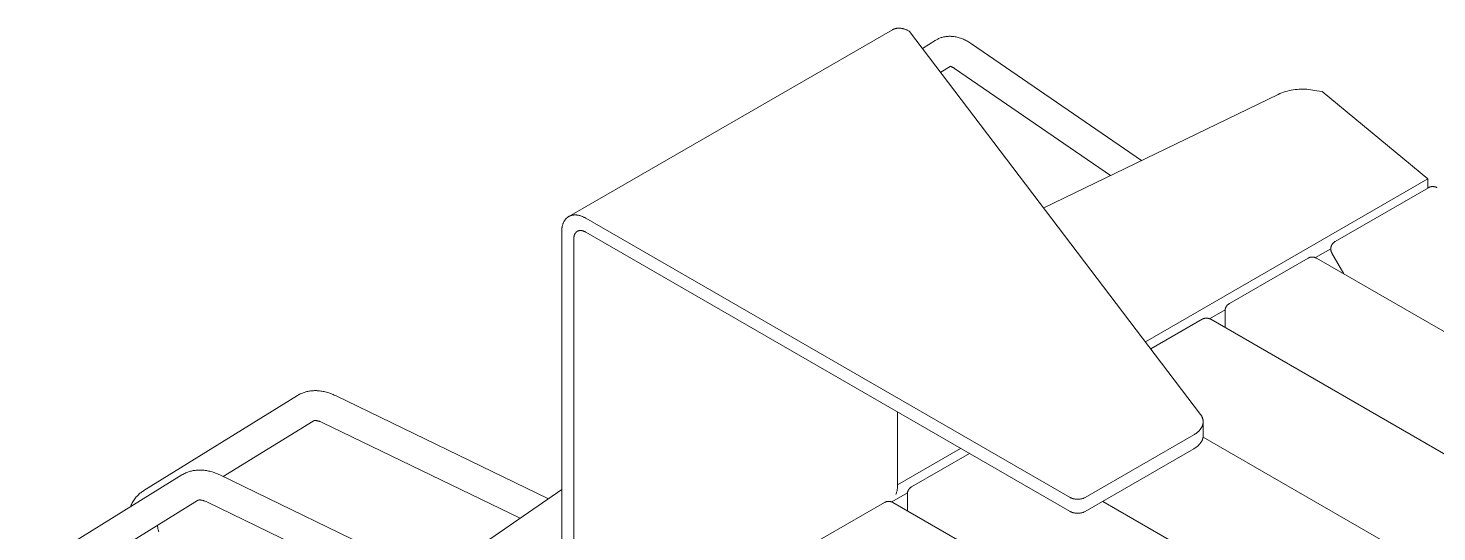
# Model space of a CAD drawing. Header units: millimetres. Extents: x -198 to 5031, y 124 to 3375.
# Drawn here: x 3307.5 to 3730.2, y 2016.5 to 2167.7 of the extents above; entities that cross this region are included whole.
import ezdxf

# ---------------------------------------------------------------- set-up
doc = ezdxf.new("R2010")
doc.units = ezdxf.units.MM
doc.layers.add('ZANO_R', color=7, linetype='Continuous', lineweight=0)

msp = doc.modelspace()

# ---------------------------------------------------------------- linework, layer by layer
at = {"layer": 'ZANO_R'}
for p, q in [((3469.74, 2111.16), (3566.89, 2167.25)), ((3566.89, 2167.25), (3566.95, 2167.28)), ((3566.95, 2167.28), (3567.02, 2167.32)), ((3567.02, 2167.32), (3567.08, 2167.35)), ((3567.08, 2167.35), (3567.15, 2167.38)), ((3567.15, 2167.38), (3567.21, 2167.41)), ((3567.21, 2167.41), (3567.28, 2167.44)), ((3567.28, 2167.44), (3567.35, 2167.47)), ((3567.35, 2167.47), (3567.42, 2167.49)), ((3567.42, 2167.49), (3567.49, 2167.52)), ((3567.49, 2167.52), (3567.56, 2167.54)), ((3567.56, 2167.54), (3567.63, 2167.56)), ((3567.63, 2167.56), (3567.7, 2167.59)), ((3567.7, 2167.59), (3567.77, 2167.6)), ((3567.77, 2167.6), (3567.84, 2167.62)), ((3567.84, 2167.62), (3567.92, 2167.64)), ((3567.92, 2167.64), (3567.99, 2167.65)), ((3567.99, 2167.65), (3568.07, 2167.67)), ((3568.07, 2167.67), (3568.14, 2167.68)), ((3568.14, 2167.68), (3568.22, 2167.69)), ((3568.22, 2167.69), (3568.3, 2167.7)), ((3568.3, 2167.7), (3568.38, 2167.71)), ((3568.38, 2167.71), (3568.46, 2167.72)), ((3568.46, 2167.72), (3568.54, 2167.72)), ((3568.54, 2167.72), (3568.61, 2167.72)), ((3568.61, 2167.72), (3568.69, 2167.73)), ((3568.69, 2167.73), (3568.77, 2167.73)), ((3568.77, 2167.73), (3568.93, 2167.72)), ((3568.93, 2167.72), (3569.09, 2167.72)), ((3569.09, 2167.72), (3569.24, 2167.7)), ((3569.24, 2167.7), (3569.42, 2167.68)), ((3569.42, 2167.68), (3569.59, 2167.66)), ((3569.59, 2167.66), (3569.76, 2167.63)), ((3569.76, 2167.63), (3569.93, 2167.59)), ((3569.93, 2167.59), (3570.1, 2167.55)), ((3570.1, 2167.55), (3570.27, 2167.5)), ((3570.27, 2167.5), (3570.44, 2167.45)), ((3570.44, 2167.45), (3570.61, 2167.39)), ((3570.61, 2167.39), (3570.79, 2167.33)), ((3570.79, 2167.33), (3570.97, 2167.26)), ((3570.97, 2167.26), (3571.15, 2167.18)), ((3571.15, 2167.18), (3571.33, 2167.1)), ((3571.33, 2167.1), (3571.51, 2167.01)), ((3571.51, 2167.01), (3571.68, 2166.93)), ((3571.68, 2166.93), (3571.85, 2166.83)), ((3571.85, 2166.83), (3572.02, 2166.74)), ((3572.02, 2166.74), (3659.28, 2051.75)), ((3579.67, 2164.03), (3579.86, 2164.15)), ((3579.86, 2164.15), (3580.05, 2164.26)), ((3580.05, 2164.26), (3580.24, 2164.36)), ((3580.24, 2164.36), (3580.44, 2164.46)), ((3580.44, 2164.46), (3580.69, 2164.57)), ((3580.69, 2164.57), (3580.94, 2164.68)), ((3580.94, 2164.68), (3581.2, 2164.78)), ((3581.2, 2164.78), (3581.46, 2164.87)), ((3581.46, 2164.87), (3581.72, 2164.95)), ((3581.72, 2164.95), (3581.99, 2165.02)), ((3581.99, 2165.02), (3582.21, 2165.07)), ((3582.21, 2165.07), (3582.44, 2165.12)), ((3582.44, 2165.12), (3582.67, 2165.16)), ((3582.67, 2165.16), (3582.9, 2165.2)), ((3582.9, 2165.2), (3583.13, 2165.22)), ((3583.13, 2165.22), (3583.36, 2165.25)), ((3583.36, 2165.25), (3583.59, 2165.26)), ((3583.59, 2165.26), (3583.82, 2165.27)), ((3583.82, 2165.27), (3584.05, 2165.27)), ((3584.05, 2165.27), (3584.28, 2165.27)), ((3584.28, 2165.27), (3584.51, 2165.26)), ((3584.51, 2165.26), (3584.74, 2165.25)), ((3584.74, 2165.25), (3584.97, 2165.23)), ((3584.97, 2165.23), (3585.2, 2165.2)), ((3585.2, 2165.2), (3585.43, 2165.17)), ((3585.43, 2165.17), (3585.66, 2165.14)), ((3585.66, 2165.14), (3585.98, 2165.07)), ((3585.98, 2165.07), (3586.3, 2165)), ((3586.3, 2165), (3586.61, 2164.92)), ((3586.61, 2164.92), (3586.93, 2164.83)), ((3586.93, 2164.83), (3587.24, 2164.73)), ((3587.24, 2164.73), (3587.55, 2164.62)), ((3587.55, 2164.62), (3587.86, 2164.5)), ((3587.86, 2164.5), (3588.17, 2164.37)), ((3588.17, 2164.37), (3588.48, 2164.23)), ((3588.48, 2164.23), (3588.78, 2164.09)), ((3588.78, 2164.09), (3589.08, 2163.93)), ((3575.88, 2161.65), (3579.67, 2164.03)), ((3589.08, 2163.93), (3589.38, 2163.77)), ((3589.38, 2163.77), (3589.67, 2163.6)), ((3589.67, 2163.6), (3589.97, 2163.42)), ((3589.97, 2163.42), (3590.26, 2163.24)), ((3590.26, 2163.24), (3590.54, 2163.04)), ((3590.54, 2163.04), (3641.55, 2127.95)), ((3584.2, 2156.26), (3581.34, 2154.47)), ((3584.17, 2156.26), (3584.06, 2156.29)), ((3584.28, 2156.24), (3584.17, 2156.26)), ((3584.39, 2156.21), (3584.28, 2156.24)), ((3584.49, 2156.17), (3584.39, 2156.21)), ((3584.59, 2156.13), (3584.49, 2156.17)), ((3584.7, 2156.09), (3584.59, 2156.13)), ((3584.8, 2156.05), (3584.7, 2156.09)), ((3584.9, 2156), (3584.8, 2156.05)), ((3584.99, 2155.95), (3584.9, 2156)), ((3585.09, 2155.89), (3584.99, 2155.95)), ((3585.18, 2155.83), (3585.09, 2155.89)), ((3585.27, 2155.77), (3585.18, 2155.83)), ((3585.36, 2155.71), (3585.27, 2155.77)), ((3585.45, 2155.64), (3585.36, 2155.71)), ((3632.25, 2123.44), (3585.45, 2155.64)), ((3612.24, 2113.75), (3682.57, 2147.82)), ((3683.12, 2148.06), (3682.57, 2147.82)), ((3683.67, 2148.28), (3683.12, 2148.06)), ((3684.23, 2148.48), (3683.67, 2148.28)), ((3684.79, 2148.66), (3684.23, 2148.48)), ((3685.36, 2148.82), (3684.79, 2148.66)), ((3685.94, 2148.97), (3685.36, 2148.82)), ((3686.51, 2149.09), (3685.94, 2148.97)), ((3687.1, 2149.2), (3686.51, 2149.09)), ((3687.69, 2149.28), (3687.1, 2149.2)), ((3688.27, 2149.34), (3687.69, 2149.28)), ((3688.87, 2149.39), (3688.27, 2149.34)), ((3689.46, 2149.41), (3688.87, 2149.39)), ((3690.05, 2149.42), (3689.46, 2149.41)), ((3690.64, 2149.4), (3690.05, 2149.42)), ((3691.24, 2149.37), (3690.64, 2149.4)), ((3691.83, 2149.31), (3691.24, 2149.37)), ((3692.41, 2149.24), (3691.83, 2149.31)), ((3693, 2149.14), (3692.41, 2149.24)), ((3693.58, 2149.03), (3693, 2149.14)), ((3694.16, 2148.89), (3693.58, 2149.03)), ((3694.16, 2148.89), (3695.8, 2148.67)), ((3695.8, 2148.67), (3727.53, 2122.48)), ((3727.53, 2122.48), (3642.75, 2073.54)), ((3727.53, 2122.48), (3727.53, 2119.73)), ((3699.68, 2103.65), (3727.67, 2119.82)), ((3727.67, 2119.82), (3727.75, 2119.86)), ((3727.75, 2119.86), (3727.83, 2119.9)), ((3727.83, 2119.9), (3727.91, 2119.94)), ((3727.91, 2119.94), (3727.99, 2119.97)), ((3727.99, 2119.97), (3728.07, 2120)), ((3728.07, 2120), (3728.15, 2120.03)), ((3728.15, 2120.03), (3728.23, 2120.06)), ((3728.23, 2120.06), (3728.31, 2120.08)), ((3728.31, 2120.08), (3728.4, 2120.1)), ((3728.4, 2120.1), (3728.48, 2120.12)), ((3728.48, 2120.12), (3728.57, 2120.13)), ((3728.57, 2120.13), (3728.66, 2120.14)), ((3728.66, 2120.14), (3728.74, 2120.15)), ((3728.74, 2120.15), (3728.83, 2120.16)), ((3728.83, 2120.16), (3728.91, 2120.16)), ((3728.91, 2120.16), (3729, 2120.16)), ((3729, 2120.16), (3729.09, 2120.16)), ((3729.09, 2120.16), (3729.17, 2120.15)), ((3729.17, 2120.15), (3729.26, 2120.14)), ((3729.26, 2120.14), (3729.35, 2120.13)), ((3729.35, 2120.13), (3729.43, 2120.12)), ((3729.43, 2120.12), (3729.52, 2120.1)), ((3729.52, 2120.1), (3729.6, 2120.08)), ((3729.6, 2120.08), (3729.69, 2120.06)), ((3729.69, 2120.06), (3729.77, 2120.03)), ((3729.77, 2120.03), (3729.85, 2120)), ((3729.85, 2120), (3729.93, 2119.97)), ((3729.93, 2119.97), (3730.01, 2119.94)), ((3730.01, 2119.94), (3730.09, 2119.9)), ((3730.09, 2119.9), (3730.17, 2119.86)), ((3730.17, 2119.86), (3730.24, 2119.82)), ((3468.06, 2109.09), (3468.13, 2109.25)), ((3468.13, 2109.25), (3468.2, 2109.4)), ((3468.2, 2109.4), (3468.27, 2109.55)), ((3468.27, 2109.55), (3468.31, 2109.63)), ((3468.31, 2109.63), (3468.35, 2109.7)), ((3468.35, 2109.7), (3468.39, 2109.77)), ((3468.39, 2109.77), (3468.43, 2109.84)), ((3468.43, 2109.84), (3468.47, 2109.91)), ((3468.47, 2109.91), (3468.52, 2109.98)), ((3468.52, 2109.98), (3468.56, 2110.05)), ((3468.56, 2110.05), (3468.61, 2110.11)), ((3468.61, 2110.11), (3468.65, 2110.18)), ((3468.65, 2110.18), (3468.7, 2110.24)), ((3468.7, 2110.24), (3468.75, 2110.3)), ((3468.75, 2110.3), (3468.8, 2110.36)), ((3468.8, 2110.36), (3468.85, 2110.42)), ((3468.85, 2110.42), (3468.91, 2110.48)), ((3468.91, 2110.48), (3468.96, 2110.54)), ((3468.96, 2110.54), (3469.01, 2110.6)), ((3469.01, 2110.6), (3469.07, 2110.65)), ((3469.07, 2110.65), (3469.13, 2110.7)), ((3469.13, 2110.7), (3469.18, 2110.76)), ((3469.18, 2110.76), (3469.24, 2110.81)), ((3469.24, 2110.81), (3469.3, 2110.86)), ((3469.3, 2110.86), (3469.36, 2110.9)), ((3469.36, 2110.9), (3469.42, 2110.95)), ((3469.42, 2110.95), (3469.49, 2111)), ((3469.49, 2111), (3469.55, 2111.04)), ((3469.55, 2111.04), (3469.61, 2111.08)), ((3469.61, 2111.08), (3469.68, 2111.12)), ((3469.68, 2111.12), (3469.74, 2111.16)), ((3469.74, 2111.16), (3469.81, 2111.2)), ((3469.81, 2111.2), (3469.88, 2111.23)), ((3469.88, 2111.23), (3469.95, 2111.27)), ((3469.95, 2111.27), (3470.02, 2111.3)), ((3470.02, 2111.3), (3470.09, 2111.33)), ((3470.09, 2111.33), (3470.16, 2111.36)), ((3470.16, 2111.36), (3470.23, 2111.39)), ((3470.23, 2111.39), (3470.3, 2111.42)), ((3470.3, 2111.42), (3470.38, 2111.44)), ((3470.38, 2111.44), (3470.45, 2111.47)), ((3470.45, 2111.47), (3470.52, 2111.49)), ((3470.52, 2111.49), (3470.6, 2111.51)), ((3470.6, 2111.51), (3470.68, 2111.53)), ((3470.68, 2111.53), (3470.75, 2111.55)), ((3470.75, 2111.55), (3470.83, 2111.57)), ((3470.83, 2111.57), (3470.91, 2111.58)), ((3470.91, 2111.58), (3470.98, 2111.59)), ((3470.98, 2111.59), (3471.06, 2111.6)), ((3471.06, 2111.6), (3471.14, 2111.61)), ((3471.14, 2111.61), (3471.22, 2111.62)), ((3471.22, 2111.62), (3471.3, 2111.63)), ((3471.3, 2111.63), (3471.38, 2111.63)), ((3471.38, 2111.63), (3471.46, 2111.64)), ((3471.46, 2111.64), (3471.54, 2111.64)), ((3471.54, 2111.64), (3471.63, 2111.64)), ((3471.63, 2111.64), (3471.71, 2111.64)), ((3471.71, 2111.64), (3471.79, 2111.64)), ((3471.79, 2111.64), (3471.87, 2111.64)), ((3471.87, 2111.64), (3472.04, 2111.62)), ((3472.04, 2111.62), (3472.21, 2111.61)), ((3472.21, 2111.61), (3472.38, 2111.58)), ((3472.38, 2111.58), (3472.54, 2111.56)), ((3472.54, 2111.56), (3472.71, 2111.52)), ((3472.71, 2111.52), (3472.88, 2111.48)), ((3472.88, 2111.48), (3473.05, 2111.44)), ((3473.05, 2111.44), (3473.22, 2111.39)), ((3473.22, 2111.39), (3473.39, 2111.33)), ((3473.39, 2111.33), (3473.56, 2111.28)), ((3473.56, 2111.28), (3473.73, 2111.21)), ((3473.73, 2111.21), (3473.9, 2111.14)), ((3473.9, 2111.14), (3474.06, 2111.07)), ((3474.06, 2111.07), (3474.23, 2110.99)), ((3474.23, 2110.99), (3474.39, 2110.91)), ((3474.39, 2110.91), (3474.56, 2110.83)), ((3474.56, 2110.83), (3474.72, 2110.74)), ((3474.72, 2110.74), (3474.88, 2110.65)), ((3474.88, 2110.65), (3620.15, 2026.78)), ((3467.62, 2106.83), (3467.63, 2107.01)), ((3467.62, 2106.64), (3467.62, 2106.83)), ((3467.62, 2106.46), (3467.62, 2106.64)), ((3467.62, 1976.47), (3467.62, 2106.46)), ((3467.63, 2107.01), (3467.65, 2107.2)), ((3467.65, 2107.2), (3467.66, 2107.38)), ((3467.66, 2107.38), (3467.68, 2107.56)), ((3467.68, 2107.56), (3467.71, 2107.74)), ((3467.71, 2107.74), (3467.74, 2107.91)), ((3467.74, 2107.91), (3467.77, 2108.09)), ((3467.77, 2108.09), (3467.81, 2108.26)), ((3467.81, 2108.26), (3467.85, 2108.44)), ((3467.85, 2108.44), (3467.9, 2108.6)), ((3467.9, 2108.6), (3467.95, 2108.77)), ((3467.95, 2108.77), (3468, 2108.93)), ((3468, 2108.93), (3468.06, 2109.09)), ((3471.28, 2104.91), (3471.27, 2104.82)), ((3471.3, 2105), (3471.28, 2104.91)), ((3471.31, 2105.09), (3471.3, 2105)), ((3471.33, 2105.18), (3471.31, 2105.09)), ((3471.35, 2105.26), (3471.33, 2105.18)), ((3471.37, 2105.35), (3471.35, 2105.26)), ((3471.39, 2105.44), (3471.37, 2105.35)), ((3471.41, 2105.52), (3471.39, 2105.44)), ((3471.44, 2105.6), (3471.41, 2105.52)), ((3471.47, 2105.68), (3471.44, 2105.6)), ((3471.5, 2105.76), (3471.47, 2105.68)), ((3471.54, 2105.84), (3471.5, 2105.76)), ((3471.58, 2105.91), (3471.54, 2105.84)), ((3471.59, 2105.95), (3471.58, 2105.91)), ((3471.61, 2105.98), (3471.59, 2105.95)), ((3471.63, 2106.02), (3471.61, 2105.98)), ((3471.65, 2106.05), (3471.63, 2106.02)), ((3471.68, 2106.09), (3471.65, 2106.05)), ((3471.7, 2106.12), (3471.68, 2106.09)), ((3471.72, 2106.16), (3471.7, 2106.12)), ((3471.74, 2106.19), (3471.72, 2106.16)), ((3471.77, 2106.22), (3471.74, 2106.19)), ((3471.79, 2106.25), (3471.77, 2106.22)), ((3471.82, 2106.28), (3471.79, 2106.25)), ((3471.84, 2106.32), (3471.82, 2106.28)), ((3471.87, 2106.34), (3471.84, 2106.32)), ((3471.89, 2106.37), (3471.87, 2106.34)), ((3471.92, 2106.4), (3471.89, 2106.37)), ((3471.95, 2106.43), (3471.92, 2106.4)), ((3471.97, 2106.46), (3471.95, 2106.43)), ((3472, 2106.48), (3471.97, 2106.46)), ((3472.03, 2106.51), (3472, 2106.48)), ((3472.06, 2106.54), (3472.03, 2106.51)), ((3472.09, 2106.56), (3472.06, 2106.54)), ((3472.12, 2106.58), (3472.09, 2106.56)), ((3472.15, 2106.61), (3472.12, 2106.58)), ((3472.18, 2106.63), (3472.15, 2106.61)), ((3472.22, 2106.65), (3472.18, 2106.63)), ((3472.25, 2106.67), (3472.22, 2106.65)), ((3472.28, 2106.69), (3472.25, 2106.67)), ((3472.31, 2106.71), (3472.28, 2106.69)), ((3472.35, 2106.73), (3472.31, 2106.71)), ((3472.38, 2106.75), (3472.35, 2106.73)), ((3472.41, 2106.77), (3472.38, 2106.75)), ((3472.45, 2106.78), (3472.41, 2106.77)), ((3472.48, 2106.8), (3472.45, 2106.78)), ((3472.52, 2106.81), (3472.48, 2106.8)), ((3472.56, 2106.83), (3472.52, 2106.81)), ((3472.59, 2106.84), (3472.56, 2106.83)), ((3472.63, 2106.86), (3472.59, 2106.84)), ((3472.67, 2106.87), (3472.63, 2106.86)), ((3472.7, 2106.88), (3472.67, 2106.87)), ((3472.74, 2106.89), (3472.7, 2106.88)), ((3472.78, 2106.9), (3472.74, 2106.89)), ((3472.82, 2106.91), (3472.78, 2106.9)), ((3472.85, 2106.92), (3472.82, 2106.91)), ((3472.89, 2106.92), (3472.85, 2106.92)), ((3472.93, 2106.93), (3472.89, 2106.92)), ((3472.97, 2106.93), (3472.93, 2106.93)), ((3473.01, 2106.94), (3472.97, 2106.93)), ((3473.05, 2106.94), (3473.01, 2106.94)), ((3473.09, 2106.95), (3473.05, 2106.94)), ((3473.13, 2106.95), (3473.09, 2106.95)), ((3473.17, 2106.95), (3473.13, 2106.95)), ((3473.21, 2106.95), (3473.17, 2106.95)), ((3473.25, 2106.95), (3473.21, 2106.95)), ((3473.29, 2106.95), (3473.25, 2106.95)), ((3473.34, 2106.95), (3473.29, 2106.95)), ((3473.38, 2106.95), (3473.34, 2106.95)), ((3473.46, 2106.94), (3473.38, 2106.95)), ((3473.54, 2106.94), (3473.46, 2106.94)), ((3473.63, 2106.92), (3473.54, 2106.94)), ((3473.71, 2106.91), (3473.63, 2106.92)), ((3473.8, 2106.89), (3473.71, 2106.91)), ((3473.88, 2106.87), (3473.8, 2106.89)), ((3473.97, 2106.85), (3473.88, 2106.87)), ((3474.05, 2106.83), (3473.97, 2106.85)), ((3474.14, 2106.8), (3474.05, 2106.83)), ((3474.22, 2106.77), (3474.14, 2106.8)), ((3474.3, 2106.74), (3474.22, 2106.77)), ((3474.39, 2106.7), (3474.3, 2106.74)), ((3474.47, 2106.67), (3474.39, 2106.7)), ((3474.55, 2106.63), (3474.47, 2106.67)), ((3474.64, 2106.59), (3474.55, 2106.63)), ((3474.72, 2106.55), (3474.64, 2106.59)), ((3474.8, 2106.5), (3474.72, 2106.55)), ((3474.88, 2106.46), (3474.8, 2106.5)), ((3620.15, 2022.59), (3474.88, 2106.46)), ((3471.26, 2104.64), (3471.25, 2104.55)), ((3471.25, 2104.55), (3471.25, 2104.45)), ((3471.25, 2104.45), (3471.25, 2104.36)), ((3471.25, 2104.36), (3471.25, 1974.37)), ((3471.27, 2104.82), (3471.26, 2104.73)), ((3471.26, 2104.73), (3471.26, 2104.64)), ((3698.4, 2101.47), (3693.79, 2098.81)), ((3698.39, 2101.43), (3698.4, 2101.52)), ((3698.4, 2101.35), (3698.39, 2101.43)), ((3698.4, 2101.6), (3698.41, 2101.69)), ((3698.4, 2101.52), (3698.4, 2101.6)), ((3698.4, 2101.26), (3698.4, 2101.35)), ((3698.41, 2101.18), (3698.4, 2101.26)), ((3698.41, 2101.69), (3698.42, 2101.78)), ((3698.42, 2101.09), (3698.41, 2101.18)), ((3698.42, 2101.78), (3698.43, 2101.86)), ((3698.43, 2101.01), (3698.42, 2101.09)), ((3698.43, 2101.86), (3698.45, 2101.95)), ((3698.44, 2100.93), (3698.43, 2101.01)), ((3698.46, 2100.85), (3698.44, 2100.93)), ((3698.45, 2101.95), (3698.47, 2102.03)), ((3698.48, 2100.76), (3698.46, 2100.85)), ((3698.47, 2102.03), (3698.49, 2102.12)), ((3698.51, 2100.68), (3698.48, 2100.76)), ((3698.49, 2102.12), (3698.51, 2102.2)), ((3698.51, 2102.2), (3698.54, 2102.28)), ((3698.53, 2100.6), (3698.51, 2100.68)), ((3698.54, 2102.28), (3698.57, 2102.36)), ((3698.57, 2102.36), (3698.6, 2102.44)), ((3698.6, 2102.44), (3698.64, 2102.52)), ((3698.64, 2102.52), (3698.68, 2102.6)), ((3698.68, 2102.6), (3698.72, 2102.68)), ((3698.72, 2102.68), (3698.76, 2102.75)), ((3698.76, 2102.75), (3698.81, 2102.82)), ((3698.81, 2102.82), (3698.85, 2102.9)), ((3698.85, 2102.9), (3698.91, 2102.97)), ((3698.91, 2102.97), (3698.96, 2103.04)), ((3698.96, 2103.04), (3699.01, 2103.1)), ((3699.01, 2103.1), (3699.07, 2103.17)), ((3699.07, 2103.17), (3699.13, 2103.23)), ((3699.13, 2103.23), (3699.19, 2103.29)), ((3699.19, 2103.29), (3699.26, 2103.35)), ((3699.26, 2103.35), (3699.32, 2103.41)), ((3699.32, 2103.41), (3699.39, 2103.46)), ((3699.39, 2103.46), (3699.46, 2103.51)), ((3699.46, 2103.51), (3699.53, 2103.56)), ((3699.53, 2103.56), (3699.6, 2103.61)), ((3699.6, 2103.61), (3699.68, 2103.65)), ((3667.95, 2085.02), (3691.55, 2098.65)), ((3691.55, 2098.65), (3691.63, 2098.69)), ((3691.63, 2098.69), (3691.71, 2098.73)), ((3691.71, 2098.73), (3691.78, 2098.77)), ((3691.78, 2098.77), (3691.86, 2098.8)), ((3691.86, 2098.8), (3691.94, 2098.83)), ((3691.94, 2098.83), (3692.03, 2098.86)), ((3692.03, 2098.86), (3692.11, 2098.89)), ((3692.11, 2098.89), (3692.19, 2098.91)), ((3692.19, 2098.91), (3692.28, 2098.93)), ((3692.28, 2098.93), (3692.36, 2098.95)), ((3692.36, 2098.95), (3692.45, 2098.96)), ((3692.45, 2098.96), (3692.53, 2098.97)), ((3692.53, 2098.97), (3692.62, 2098.98)), ((3692.62, 2098.98), (3692.71, 2098.99)), ((3692.71, 2098.99), (3692.79, 2098.99)), ((3692.79, 2098.99), (3692.88, 2098.99)), ((3692.88, 2098.99), (3692.97, 2098.99)), ((3692.97, 2098.99), (3693.05, 2098.98)), ((3693.05, 2098.98), (3693.14, 2098.97)), ((3693.14, 2098.97), (3693.23, 2098.96)), ((3693.23, 2098.96), (3693.31, 2098.95)), ((3693.31, 2098.95), (3693.4, 2098.93)), ((3693.4, 2098.93), (3693.48, 2098.91)), ((3693.48, 2098.91), (3693.56, 2098.89)), ((3693.56, 2098.89), (3693.65, 2098.86)), ((3693.65, 2098.86), (3693.73, 2098.83)), ((3693.73, 2098.83), (3693.81, 2098.8)), ((3693.81, 2098.8), (3693.89, 2098.77)), ((3693.89, 2098.77), (3693.97, 2098.73)), ((3693.97, 2098.73), (3694.04, 2098.69)), ((3694.04, 2098.69), (3694.12, 2098.65)), ((3694.12, 2098.65), (4824.43, 1446.07)), ((3698.56, 2100.52), (3698.53, 2100.6)), ((3698.59, 2100.45), (3698.56, 2100.52)), ((3698.62, 2100.37), (3698.59, 2100.45)), ((3698.66, 2100.29), (3698.62, 2100.37)), ((3698.7, 2100.22), (3698.66, 2100.29)), ((3698.74, 2100.15), (3698.7, 2100.22)), ((3702.34, 2093.9), (3698.74, 2100.15)), ((3666.84, 2083.73), (3666.87, 2083.81)), ((3666.87, 2083.81), (3666.91, 2083.89)), ((3666.91, 2083.89), (3666.95, 2083.97)), ((3666.95, 2083.97), (3666.99, 2084.04)), ((3666.99, 2084.04), (3667.03, 2084.12)), ((3667.03, 2084.12), (3667.08, 2084.19)), ((3667.08, 2084.19), (3667.12, 2084.26)), ((3667.12, 2084.26), (3667.18, 2084.33)), ((3667.18, 2084.33), (3667.23, 2084.4)), ((3667.23, 2084.4), (3667.28, 2084.47)), ((3667.28, 2084.47), (3667.34, 2084.53)), ((3667.34, 2084.53), (3667.4, 2084.6)), ((3667.4, 2084.6), (3667.46, 2084.66)), ((3667.46, 2084.66), (3667.53, 2084.72)), ((3667.53, 2084.72), (3667.59, 2084.77)), ((3667.59, 2084.77), (3667.66, 2084.83)), ((3667.66, 2084.83), (3667.73, 2084.88)), ((3667.73, 2084.88), (3667.8, 2084.93)), ((3667.8, 2084.93), (3667.87, 2084.97)), ((3667.87, 2084.97), (3667.95, 2085.02)), ((3644.37, 2071.41), (3659.78, 2080.3)), ((3659.78, 2080.3), (3659.85, 2080.34)), ((3659.85, 2080.34), (3659.93, 2080.38)), ((3659.93, 2080.38), (3660.01, 2080.42)), ((3660.01, 2080.42), (3660.09, 2080.45)), ((3660.09, 2080.45), (3660.17, 2080.49)), ((3660.17, 2080.49), (3660.25, 2080.52)), ((3660.25, 2080.52), (3660.33, 2080.54)), ((3660.33, 2080.54), (3660.42, 2080.56)), ((3660.42, 2080.56), (3660.5, 2080.58)), ((3660.5, 2080.58), (3660.59, 2080.6)), ((3660.59, 2080.6), (3660.67, 2080.62)), ((3660.67, 2080.62), (3660.76, 2080.63)), ((3660.76, 2080.63), (3660.84, 2080.64)), ((3660.84, 2080.64), (3660.93, 2080.64)), ((3660.93, 2080.64), (3661.02, 2080.65)), ((3661.02, 2080.65), (3661.1, 2080.65)), ((3661.1, 2080.65), (3661.19, 2080.64)), ((3661.19, 2080.64), (3661.28, 2080.64)), ((3661.28, 2080.64), (3661.36, 2080.63)), ((3661.36, 2080.63), (3661.45, 2080.62)), ((3661.45, 2080.62), (3661.54, 2080.6)), ((3661.54, 2080.6), (3661.62, 2080.58)), ((3661.62, 2080.58), (3661.7, 2080.56)), ((3661.7, 2080.56), (3661.79, 2080.54)), ((3661.79, 2080.54), (3661.87, 2080.52)), ((3661.87, 2080.52), (3661.95, 2080.49)), ((3661.95, 2080.49), (3662.03, 2080.45)), ((3666.69, 2083.16), (3662.01, 2080.46)), ((3662.03, 2080.45), (3662.11, 2080.42)), ((3662.11, 2080.42), (3662.19, 2080.38)), ((3662.19, 2080.38), (3662.27, 2080.34)), ((3662.27, 2080.34), (3662.35, 2080.3)), ((3662.35, 2080.3), (4792.65, 1427.72)), ((3666.66, 2082.8), (3666.67, 2082.88)), ((3666.66, 2077.81), (3666.66, 2082.8)), ((3666.67, 2082.97), (3666.68, 2083.06)), ((3666.67, 2082.88), (3666.67, 2082.97)), ((3666.68, 2083.06), (3666.69, 2083.14)), ((3666.69, 2083.14), (3666.7, 2083.23)), ((3666.7, 2083.23), (3666.72, 2083.31)), ((3666.72, 2083.31), (3666.74, 2083.4)), ((3666.74, 2083.4), (3666.76, 2083.48)), ((3666.76, 2083.48), (3666.78, 2083.56)), ((3666.78, 2083.56), (3666.81, 2083.65)), ((3666.81, 2083.65), (3666.84, 2083.73)), ((3390.35, 2058.34), (3390.62, 2058.43)), ((3390.62, 2058.43), (3390.89, 2058.51)), ((3390.89, 2058.51), (3391.17, 2058.58)), ((3391.17, 2058.58), (3391.45, 2058.64)), ((3391.45, 2058.64), (3391.72, 2058.7)), ((3391.72, 2058.7), (3392, 2058.74)), ((3392, 2058.74), (3392.29, 2058.78)), ((3392.29, 2058.78), (3392.57, 2058.82)), ((3392.57, 2058.82), (3392.86, 2058.84)), ((3392.86, 2058.84), (3393.14, 2058.86)), ((3393.14, 2058.86), (3393.43, 2058.87)), ((3393.43, 2058.87), (3393.72, 2058.87)), ((3393.72, 2058.87), (3394.01, 2058.87)), ((3394.01, 2058.87), (3394.3, 2058.86)), ((3394.3, 2058.86), (3394.64, 2058.83)), ((3394.64, 2058.83), (3394.98, 2058.8)), ((3394.98, 2058.8), (3395.32, 2058.76)), ((3395.32, 2058.76), (3395.67, 2058.71)), ((3395.67, 2058.71), (3396.01, 2058.64)), ((3396.01, 2058.64), (3396.35, 2058.57)), ((3396.35, 2058.57), (3396.69, 2058.49)), ((3396.69, 2058.49), (3397.03, 2058.41)), ((3397.03, 2058.41), (3397.37, 2058.31)), ((3342.2, 2028.83), (3388.32, 2057.39)), ((3388.32, 2057.39), (3388.61, 2057.56)), ((3388.61, 2057.56), (3388.9, 2057.73)), ((3388.9, 2057.73), (3389.2, 2057.88)), ((3389.2, 2057.88), (3389.5, 2058.02)), ((3389.5, 2058.02), (3389.81, 2058.15)), ((3389.81, 2058.15), (3390.08, 2058.25)), ((3390.08, 2058.25), (3390.35, 2058.34)), ((3397.37, 2058.31), (3397.71, 2058.2)), ((3397.71, 2058.2), (3398.05, 2058.09)), ((3398.05, 2058.09), (3398.39, 2057.96)), ((3398.39, 2057.96), (3398.72, 2057.83)), ((3398.72, 2057.83), (3399.06, 2057.69)), ((3399.06, 2057.69), (3399.39, 2057.55)), ((3399.39, 2057.55), (3399.72, 2057.39)), ((3399.72, 2057.39), (3463.65, 2026.42)), ((3568.39, 2052.47), (3568.39, 2030.46)), ((3659.28, 2051.75), (3659.35, 2051.66)), ((3659.35, 2051.66), (3659.41, 2051.57)), ((3659.41, 2051.57), (3659.47, 2051.48)), ((3659.47, 2051.48), (3659.53, 2051.39)), ((3659.53, 2051.39), (3659.59, 2051.29)), ((3659.59, 2051.29), (3659.65, 2051.2)), ((3659.65, 2051.2), (3659.7, 2051.1)), ((3659.7, 2051.1), (3659.74, 2051)), ((3659.74, 2051), (3659.79, 2050.9)), ((3659.79, 2050.9), (3659.83, 2050.8)), ((3659.83, 2050.8), (3659.87, 2050.7)), ((3659.87, 2050.7), (3659.91, 2050.6)), ((3659.91, 2050.6), (3659.94, 2050.5)), ((3659.94, 2050.5), (3659.97, 2050.4)), ((3659.97, 2050.4), (3660, 2050.29)), ((3660, 2050.29), (3660.02, 2050.19)), ((3660.02, 2050.19), (3660.04, 2050.09)), ((3660.04, 2050.09), (3660.06, 2049.98)), ((3660.06, 2049.98), (3660.07, 2049.88)), ((3393.05, 2049.75), (3366.07, 2033.05)), ((3393.06, 2049.76), (3393.05, 2049.75)), ((3393.07, 2049.76), (3393.06, 2049.76)), ((3393.08, 2049.77), (3393.07, 2049.76)), ((3393.09, 2049.77), (3393.08, 2049.77)), ((3393.1, 2049.78), (3393.09, 2049.77)), ((3393.11, 2049.78), (3393.1, 2049.78)), ((3393.13, 2049.79), (3393.11, 2049.78)), ((3393.15, 2049.8), (3393.13, 2049.79)), ((3393.17, 2049.81), (3393.15, 2049.8)), ((3393.2, 2049.82), (3393.17, 2049.81)), ((3393.22, 2049.83), (3393.2, 2049.82)), ((3393.24, 2049.83), (3393.22, 2049.83)), ((3393.27, 2049.84), (3393.24, 2049.83)), ((3393.3, 2049.85), (3393.27, 2049.84)), ((3393.32, 2049.85), (3393.3, 2049.85)), ((3393.35, 2049.86), (3393.32, 2049.85)), ((3393.38, 2049.86), (3393.35, 2049.86)), ((3393.43, 2049.87), (3393.38, 2049.86)), ((3393.46, 2049.87), (3393.43, 2049.87)), ((3393.5, 2049.88), (3393.46, 2049.87)), ((3393.54, 2049.88), (3393.5, 2049.88)), ((3393.57, 2049.88), (3393.54, 2049.88)), ((3393.64, 2049.88), (3393.57, 2049.88)), ((3393.72, 2049.88), (3393.64, 2049.88)), ((3393.79, 2049.88), (3393.72, 2049.88)), ((3393.86, 2049.88), (3393.79, 2049.88)), ((3393.93, 2049.87), (3393.86, 2049.88)), ((3394, 2049.87), (3393.93, 2049.87)), ((3394.08, 2049.86), (3394, 2049.87)), ((3394.15, 2049.85), (3394.08, 2049.86)), ((3394.23, 2049.83), (3394.15, 2049.85)), ((3394.31, 2049.82), (3394.23, 2049.83)), ((3394.46, 2049.79), (3394.31, 2049.82)), ((3394.6, 2049.75), (3394.46, 2049.79)), ((3394.71, 2049.72), (3394.6, 2049.75)), ((3394.81, 2049.69), (3394.71, 2049.72)), ((3394.91, 2049.66), (3394.81, 2049.69)), ((3395.01, 2049.63), (3394.91, 2049.66)), ((3395.18, 2049.57), (3395.01, 2049.63)), ((3395.35, 2049.5), (3395.18, 2049.57)), ((3395.58, 2049.41), (3395.35, 2049.5)), ((3395.8, 2049.3), (3395.58, 2049.41)), ((3455.13, 2020.56), (3395.8, 2049.3)), ((3657.51, 2045.73), (3657.27, 2045.59)), ((3657.74, 2045.88), (3657.51, 2045.73)), ((3657.96, 2046.04), (3657.74, 2045.88)), ((3658.07, 2046.11), (3657.96, 2046.04)), ((3658.18, 2046.2), (3658.07, 2046.11)), ((3658.28, 2046.28), (3658.18, 2046.2)), ((3658.38, 2046.36), (3658.28, 2046.28)), ((3658.48, 2046.45), (3658.38, 2046.36)), ((3658.58, 2046.53), (3658.48, 2046.45)), ((3658.68, 2046.62), (3658.58, 2046.53)), ((3658.77, 2046.71), (3658.68, 2046.62)), ((3658.86, 2046.8), (3658.77, 2046.71)), ((3658.95, 2046.89), (3658.86, 2046.8)), ((3659.03, 2046.99), (3658.95, 2046.89)), ((3659.11, 2047.08), (3659.03, 2046.99)), ((3659.19, 2047.18), (3659.11, 2047.08)), ((3659.27, 2047.27), (3659.19, 2047.18)), ((3659.34, 2047.37), (3659.27, 2047.27)), ((3659.41, 2047.47), (3659.34, 2047.37)), ((3659.48, 2047.57), (3659.41, 2047.47)), ((3659.54, 2047.67), (3659.48, 2047.57)), ((3659.6, 2047.77), (3659.54, 2047.67)), ((3659.66, 2047.87), (3659.6, 2047.77)), ((3659.71, 2047.97), (3659.66, 2047.87)), ((3659.76, 2048.08), (3659.71, 2047.97)), ((3659.81, 2048.18), (3659.76, 2048.08)), ((3659.85, 2048.28), (3659.81, 2048.18)), ((3659.89, 2048.39), (3659.85, 2048.28)), ((3659.92, 2048.49), (3659.89, 2048.39)), ((3659.96, 2048.6), (3659.92, 2048.49)), ((3659.99, 2048.7), (3659.96, 2048.6)), ((3660.01, 2048.81), (3659.99, 2048.7)), ((3660.03, 2048.92), (3660.01, 2048.81)), ((3660.05, 2049.02), (3660.03, 2048.92)), ((3660.07, 2049.13), (3660.05, 2049.02)), ((3660.07, 2049.88), (3660.08, 2049.77)), ((3660.08, 2049.24), (3660.07, 2049.13)), ((3660.08, 2049.77), (3660.09, 2049.66)), ((3660.09, 2049.34), (3660.08, 2049.24)), ((3660.09, 2049.66), (3660.09, 2049.56)), ((3660.09, 2049.56), (3660.09, 2049.45)), ((3660.09, 2049.45), (3660.09, 2049.34)), ((3660.09, 2049.45), (3660.09, 2045.33)), ((3587.33, 2041.54), (3568.39, 2030.6)), ((3624.69, 2026.78), (3657.27, 2045.59)), ((3657.27, 2041.4), (3657.43, 2041.49)), ((3657.43, 2041.49), (3657.58, 2041.58)), ((3657.58, 2041.58), (3657.73, 2041.68)), ((3657.73, 2041.68), (3657.87, 2041.78)), ((3657.87, 2041.78), (3658.02, 2041.88)), ((3658.02, 2041.88), (3658.16, 2041.99)), ((3658.16, 2041.99), (3658.29, 2042.09)), ((3658.29, 2042.09), (3658.43, 2042.2)), ((3658.43, 2042.2), (3658.55, 2042.32)), ((3658.55, 2042.32), (3658.68, 2042.43)), ((3658.68, 2042.43), (3658.8, 2042.55)), ((3658.8, 2042.55), (3658.91, 2042.67)), ((3658.91, 2042.67), (3659.02, 2042.79)), ((3659.02, 2042.79), (3659.13, 2042.91)), ((3659.13, 2042.91), (3659.23, 2043.03)), ((3659.23, 2043.03), (3659.33, 2043.16)), ((3659.33, 2043.16), (3659.42, 2043.29)), ((3659.42, 2043.29), (3659.5, 2043.42)), ((3659.5, 2043.42), (3659.54, 2043.48)), ((3659.54, 2043.48), (3659.58, 2043.55)), ((3659.58, 2043.55), (3659.62, 2043.61)), ((3659.62, 2043.61), (3659.66, 2043.68)), ((3659.66, 2043.68), (3659.69, 2043.75)), ((3659.69, 2043.75), (3659.73, 2043.81)), ((3659.73, 2043.81), (3659.76, 2043.88)), ((3659.76, 2043.88), (3659.79, 2043.95)), ((3659.79, 2043.95), (3659.82, 2044.02)), ((3659.82, 2044.02), (3659.85, 2044.09)), ((3659.85, 2044.09), (3659.87, 2044.15)), ((3659.87, 2044.15), (3659.9, 2044.22)), ((3659.9, 2044.22), (3659.92, 2044.29)), ((3659.92, 2044.29), (3659.94, 2044.36)), ((3659.94, 2044.36), (3659.96, 2044.43)), ((3659.96, 2044.43), (3659.98, 2044.5)), ((3659.98, 2044.5), (3660, 2044.57)), ((3660, 2044.57), (3660.02, 2044.64)), ((3660.02, 2044.64), (3660.03, 2044.7)), ((3660.03, 2044.7), (3660.04, 2044.77)), ((3660.04, 2044.77), (3660.05, 2044.84)), ((3660.05, 2044.84), (3660.06, 2044.91)), ((3660.06, 2044.91), (3660.07, 2044.98)), ((3660.07, 2044.98), (3660.08, 2045.05)), ((3660.07, 2044.93), (4760.87, 1409.37)), ((3660.08, 2045.12), (3660.09, 2045.19)), ((3660.08, 2045.05), (3660.08, 2045.12)), ((3660.09, 2045.26), (3660.09, 2045.33)), ((3660.09, 2045.19), (3660.09, 2045.26)), ((3572.62, 2029.98), (3589.98, 2040.01)), ((3657.27, 2041.4), (3624.69, 2022.59)), ((3307.54, 2004.98), (3353.65, 2033.54)), ((3353.65, 2033.54), (3353.94, 2033.71)), ((3353.94, 2033.71), (3354.24, 2033.88)), ((3354.24, 2033.88), (3354.54, 2034.03)), ((3354.54, 2034.03), (3354.84, 2034.17)), ((3354.84, 2034.17), (3355.15, 2034.3)), ((3355.15, 2034.3), (3355.42, 2034.4)), ((3355.42, 2034.4), (3355.69, 2034.49)), ((3355.69, 2034.49), (3355.96, 2034.58)), ((3355.96, 2034.58), (3356.23, 2034.66)), ((3356.23, 2034.66), (3356.51, 2034.73)), ((3356.51, 2034.73), (3356.78, 2034.79)), ((3356.78, 2034.79), (3357.06, 2034.85)), ((3357.06, 2034.85), (3357.34, 2034.89)), ((3357.34, 2034.89), (3357.62, 2034.93)), ((3357.62, 2034.93), (3357.91, 2034.97)), ((3357.91, 2034.97), (3358.19, 2034.99)), ((3358.19, 2034.99), (3358.48, 2035.01)), ((3358.48, 2035.01), (3358.77, 2035.02)), ((3358.77, 2035.02), (3359.05, 2035.02)), ((3359.05, 2035.02), (3359.34, 2035.02)), ((3359.34, 2035.02), (3359.63, 2035.01)), ((3359.63, 2035.01), (3359.98, 2034.98)), ((3359.98, 2034.98), (3360.32, 2034.95)), ((3360.32, 2034.95), (3360.66, 2034.91)), ((3360.66, 2034.91), (3361, 2034.86)), ((3361, 2034.86), (3361.35, 2034.79)), ((3361.35, 2034.79), (3361.69, 2034.72)), ((3361.69, 2034.72), (3362.03, 2034.64)), ((3362.03, 2034.64), (3362.37, 2034.56)), ((3362.37, 2034.56), (3362.71, 2034.46)), ((3362.71, 2034.46), (3363.05, 2034.35)), ((3363.05, 2034.35), (3363.39, 2034.24)), ((3363.39, 2034.24), (3363.72, 2034.11)), ((3363.72, 2034.11), (3364.06, 2033.98)), ((3364.06, 2033.98), (3364.39, 2033.84)), ((3364.39, 2033.84), (3364.72, 2033.7)), ((3364.72, 2033.7), (3365.05, 2033.54)), ((3365.05, 2033.54), (3428.99, 2002.57)), ((3342.01, 2028.71), (3342.2, 2028.83)), ((3418.96, 1995.67), (3467.62, 2029.15)), ((3568.24, 2028.82), (3568.18, 2028.59)), ((3568.28, 2029.05), (3568.24, 2028.82)), ((3568.32, 2029.28), (3568.28, 2029.05)), ((3568.35, 2029.52), (3568.32, 2029.28)), ((3568.37, 2029.75), (3568.35, 2029.52)), ((3568.39, 2029.99), (3568.37, 2029.75)), ((3568.39, 2030.46), (3568.39, 2030.22)), ((3568.39, 2030.22), (3568.39, 2029.99)), ((3571.55, 2028.77), (3571.58, 2028.85)), ((3571.58, 2028.85), (3571.62, 2028.93)), ((3571.62, 2028.93), (3571.66, 2029)), ((3571.66, 2029), (3571.7, 2029.08)), ((3571.7, 2029.08), (3571.75, 2029.15)), ((3571.75, 2029.15), (3571.8, 2029.23)), ((3571.8, 2029.23), (3571.85, 2029.3)), ((3571.85, 2029.3), (3571.9, 2029.36)), ((3571.9, 2029.36), (3571.96, 2029.43)), ((3571.96, 2029.43), (3572.01, 2029.5)), ((3572.01, 2029.5), (3572.07, 2029.56)), ((3572.07, 2029.56), (3572.14, 2029.62)), ((3572.14, 2029.62), (3572.2, 2029.68)), ((3572.2, 2029.68), (3572.27, 2029.74)), ((3572.27, 2029.74), (3572.33, 2029.79)), ((3572.33, 2029.79), (3572.4, 2029.84)), ((3572.4, 2029.84), (3572.47, 2029.89)), ((3572.47, 2029.89), (3572.55, 2029.94)), ((3572.55, 2029.94), (3572.62, 2029.98)), ((3358.39, 2025.9), (3312.27, 1997.34)), ((3338.33, 2024.29), (3338.48, 2024.61)), ((3338.48, 2024.61), (3338.63, 2024.92)), ((3338.63, 2024.92), (3338.79, 2025.22)), ((3338.79, 2025.22), (3338.97, 2025.52)), ((3338.97, 2025.52), (3339.15, 2025.82)), ((3339.15, 2025.82), (3339.34, 2026.11)), ((3339.34, 2026.11), (3339.54, 2026.39)), ((3339.54, 2026.39), (3339.76, 2026.66)), ((3339.76, 2026.66), (3339.98, 2026.93)), ((3339.98, 2026.93), (3340.21, 2027.19)), ((3340.21, 2027.19), (3340.42, 2027.41)), ((3340.42, 2027.41), (3340.63, 2027.62)), ((3340.63, 2027.62), (3340.86, 2027.83)), ((3340.86, 2027.83), (3341.09, 2028.03)), ((3341.09, 2028.03), (3341.32, 2028.22)), ((3341.32, 2028.22), (3341.57, 2028.41)), ((3341.57, 2028.41), (3341.82, 2028.58)), ((3341.82, 2028.58), (3342.01, 2028.71)), ((3358.4, 2025.91), (3358.39, 2025.9)), ((3358.41, 2025.91), (3358.4, 2025.91)), ((3358.42, 2025.92), (3358.41, 2025.91)), ((3358.43, 2025.92), (3358.42, 2025.92)), ((3358.44, 2025.93), (3358.43, 2025.92)), ((3358.45, 2025.93), (3358.44, 2025.93)), ((3358.47, 2025.94), (3358.45, 2025.93)), ((3358.49, 2025.95), (3358.47, 2025.94)), ((3358.51, 2025.96), (3358.49, 2025.95)), ((3358.53, 2025.97), (3358.51, 2025.96)), ((3358.55, 2025.98), (3358.53, 2025.97)), ((3358.58, 2025.98), (3358.55, 2025.98)), ((3358.61, 2025.99), (3358.58, 2025.98)), ((3358.63, 2026), (3358.61, 2025.99)), ((3358.66, 2026), (3358.63, 2026)), ((3358.69, 2026.01), (3358.66, 2026)), ((3358.71, 2026.01), (3358.69, 2026.01)), ((3358.77, 2026.02), (3358.71, 2026.01)), ((3358.8, 2026.02), (3358.77, 2026.02)), ((3358.84, 2026.03), (3358.8, 2026.02)), ((3358.87, 2026.03), (3358.84, 2026.03)), ((3358.91, 2026.03), (3358.87, 2026.03)), ((3358.98, 2026.03), (3358.91, 2026.03)), ((3359.05, 2026.03), (3358.98, 2026.03)), ((3359.12, 2026.03), (3359.05, 2026.03)), ((3359.2, 2026.03), (3359.12, 2026.03)), ((3359.27, 2026.02), (3359.2, 2026.03)), ((3359.34, 2026.02), (3359.27, 2026.02)), ((3359.42, 2026.01), (3359.34, 2026.02)), ((3359.49, 2026), (3359.42, 2026.01)), ((3359.57, 2025.98), (3359.49, 2026)), ((3359.64, 2025.97), (3359.57, 2025.98)), ((3359.79, 2025.94), (3359.64, 2025.97)), ((3359.94, 2025.9), (3359.79, 2025.94)), ((3360.05, 2025.87), (3359.94, 2025.9)), ((3360.15, 2025.84), (3360.05, 2025.87)), ((3360.25, 2025.81), (3360.15, 2025.84)), ((3360.35, 2025.78), (3360.25, 2025.81)), ((3360.52, 2025.72), (3360.35, 2025.78)), ((3360.69, 2025.65), (3360.52, 2025.72)), ((3360.91, 2025.56), (3360.69, 2025.65)), ((3361.14, 2025.45), (3360.91, 2025.56)), ((3420.47, 1996.71), (3361.14, 2025.45)), ((3540.85, 2011.64), (3564.45, 2025.27)), ((3564.45, 2025.27), (3564.53, 2025.31)), ((3564.53, 2025.31), (3564.6, 2025.35)), ((3564.6, 2025.35), (3564.68, 2025.38)), ((3564.68, 2025.38), (3564.76, 2025.42)), ((3564.76, 2025.42), (3564.84, 2025.45)), ((3564.84, 2025.45), (3564.92, 2025.48)), ((3564.92, 2025.48), (3565.01, 2025.5)), ((3565.01, 2025.5), (3565.09, 2025.53)), ((3565.09, 2025.53), (3565.17, 2025.55)), ((3565.17, 2025.55), (3565.26, 2025.56)), ((3565.26, 2025.56), (3565.35, 2025.58)), ((3565.35, 2025.58), (3565.43, 2025.59)), ((3565.43, 2025.59), (3565.52, 2025.6)), ((3565.52, 2025.6), (3565.6, 2025.61)), ((3565.6, 2025.61), (3565.69, 2025.61)), ((3565.69, 2025.61), (3565.78, 2025.61)), ((3565.78, 2025.61), (3565.86, 2025.61)), ((3565.86, 2025.61), (3565.95, 2025.6)), ((3565.95, 2025.6), (3566.04, 2025.59)), ((3566.04, 2025.59), (3566.12, 2025.58)), ((3566.12, 2025.58), (3566.21, 2025.56)), ((3566.21, 2025.56), (3566.29, 2025.55)), ((3566.29, 2025.55), (3566.38, 2025.53)), ((3566.38, 2025.53), (3566.46, 2025.5)), ((3566.46, 2025.5), (3566.54, 2025.48)), ((3566.54, 2025.48), (3566.63, 2025.45)), ((3566.63, 2025.45), (3566.71, 2025.42)), ((3571.36, 2028.13), (3566.69, 2025.43)), ((3566.71, 2025.42), (3566.79, 2025.38)), ((3566.79, 2025.38), (3566.87, 2025.35)), ((3566.87, 2025.35), (3566.94, 2025.31)), ((3566.94, 2025.31), (3567.02, 2025.27)), ((3567.02, 2025.27), (4697.32, 1372.68)), ((3567.98, 2027.92), (3567.9, 2027.7)), ((3568.05, 2028.14), (3567.98, 2027.92)), ((3568.12, 2028.36), (3568.05, 2028.14)), ((3568.18, 2028.59), (3568.12, 2028.36)), ((3571.34, 2027.93), (3571.35, 2028.02)), ((3571.34, 2027.85), (3571.34, 2027.93)), ((3571.34, 2027.76), (3571.34, 2027.85)), ((3571.34, 2022.77), (3571.34, 2027.76)), ((3571.35, 2028.02), (3571.36, 2028.1)), ((3571.36, 2028.1), (3571.37, 2028.19)), ((3571.37, 2028.19), (3571.39, 2028.28)), ((3571.39, 2028.28), (3571.41, 2028.36)), ((3571.41, 2028.36), (3571.43, 2028.44)), ((3571.43, 2028.44), (3571.45, 2028.53)), ((3571.45, 2028.53), (3571.48, 2028.61)), ((3571.48, 2028.61), (3571.51, 2028.69)), ((3571.51, 2028.69), (3571.55, 2028.77)), ((3620.31, 2026.7), (3620.15, 2026.78)), ((3620.47, 2026.63), (3620.31, 2026.7)), ((3620.63, 2026.57), (3620.47, 2026.63)), ((3620.79, 2026.51), (3620.63, 2026.57)), ((3620.96, 2026.46), (3620.79, 2026.51)), ((3621.13, 2026.41), (3620.96, 2026.46)), ((3621.3, 2026.37), (3621.13, 2026.41)), ((3621.47, 2026.33), (3621.3, 2026.37)), ((3621.64, 2026.3), (3621.47, 2026.33)), ((3621.81, 2026.28), (3621.64, 2026.3)), ((3621.98, 2026.26), (3621.81, 2026.28)), ((3622.16, 2026.24), (3621.98, 2026.26)), ((3622.33, 2026.24), (3622.16, 2026.24)), ((3622.51, 2026.24), (3622.33, 2026.24)), ((3622.68, 2026.24), (3622.51, 2026.24)), ((3622.86, 2026.26), (3622.68, 2026.24)), ((3623.03, 2026.28), (3622.86, 2026.26)), ((3623.2, 2026.3), (3623.03, 2026.28)), ((3623.37, 2026.33), (3623.2, 2026.3)), ((3623.54, 2026.37), (3623.37, 2026.33)), ((3623.71, 2026.41), (3623.54, 2026.37)), ((3623.88, 2026.46), (3623.71, 2026.41)), ((3624.05, 2026.51), (3623.88, 2026.46)), ((3624.21, 2026.57), (3624.05, 2026.51)), ((3624.37, 2026.63), (3624.21, 2026.57)), ((3624.53, 2026.7), (3624.37, 2026.63)), ((3624.69, 2026.78), (3624.53, 2026.7)), ((3629.95, 2025.62), (4729.1, 1391.03)), ((3338.2, 2023.97), (3338.33, 2024.29)), ((3620.15, 2022.59), (3620.31, 2022.51)), ((3620.31, 2022.51), (3620.47, 2022.44)), ((3620.47, 2022.44), (3620.63, 2022.38)), ((3620.63, 2022.38), (3620.79, 2022.32)), ((3620.79, 2022.32), (3620.96, 2022.26)), ((3620.96, 2022.26), (3621.13, 2022.21)), ((3621.13, 2022.21), (3621.3, 2022.17)), ((3621.3, 2022.17), (3621.47, 2022.14)), ((3621.47, 2022.14), (3621.64, 2022.11)), ((3621.64, 2022.11), (3621.81, 2022.08)), ((3621.81, 2022.08), (3621.98, 2022.06)), ((3621.98, 2022.06), (3622.16, 2022.05)), ((3622.16, 2022.05), (3622.33, 2022.05)), ((3622.33, 2022.05), (3622.51, 2022.05)), ((3622.51, 2022.05), (3622.68, 2022.05)), ((3622.68, 2022.05), (3622.86, 2022.06)), ((3622.86, 2022.06), (3623.03, 2022.08)), ((3623.03, 2022.08), (3623.2, 2022.11)), ((3623.2, 2022.11), (3623.37, 2022.14)), ((3623.37, 2022.14), (3623.54, 2022.17)), ((3623.54, 2022.17), (3623.71, 2022.21)), ((3623.71, 2022.21), (3623.88, 2022.26)), ((3623.88, 2022.26), (3624.05, 2022.32)), ((3624.05, 2022.32), (3624.21, 2022.38)), ((3624.21, 2022.38), (3624.37, 2022.44)), ((3624.37, 2022.44), (3624.53, 2022.51)), ((3624.53, 2022.51), (3624.69, 2022.59)), ((3346.33, 2018.44), (3346.37, 2018.1)), ((3346.37, 2018.1), (3346.41, 2017.77)), ((3346.41, 2017.77), (3346.47, 2017.44)), ((3346.47, 2017.44), (3346.54, 2017.11)), ((3346.54, 2017.11), (3346.62, 2016.78)), ((3346.62, 2016.78), (3346.71, 2016.46))]:
    msp.add_line(p, q, dxfattribs=at)

doc.saveas('drawing.dxf')
